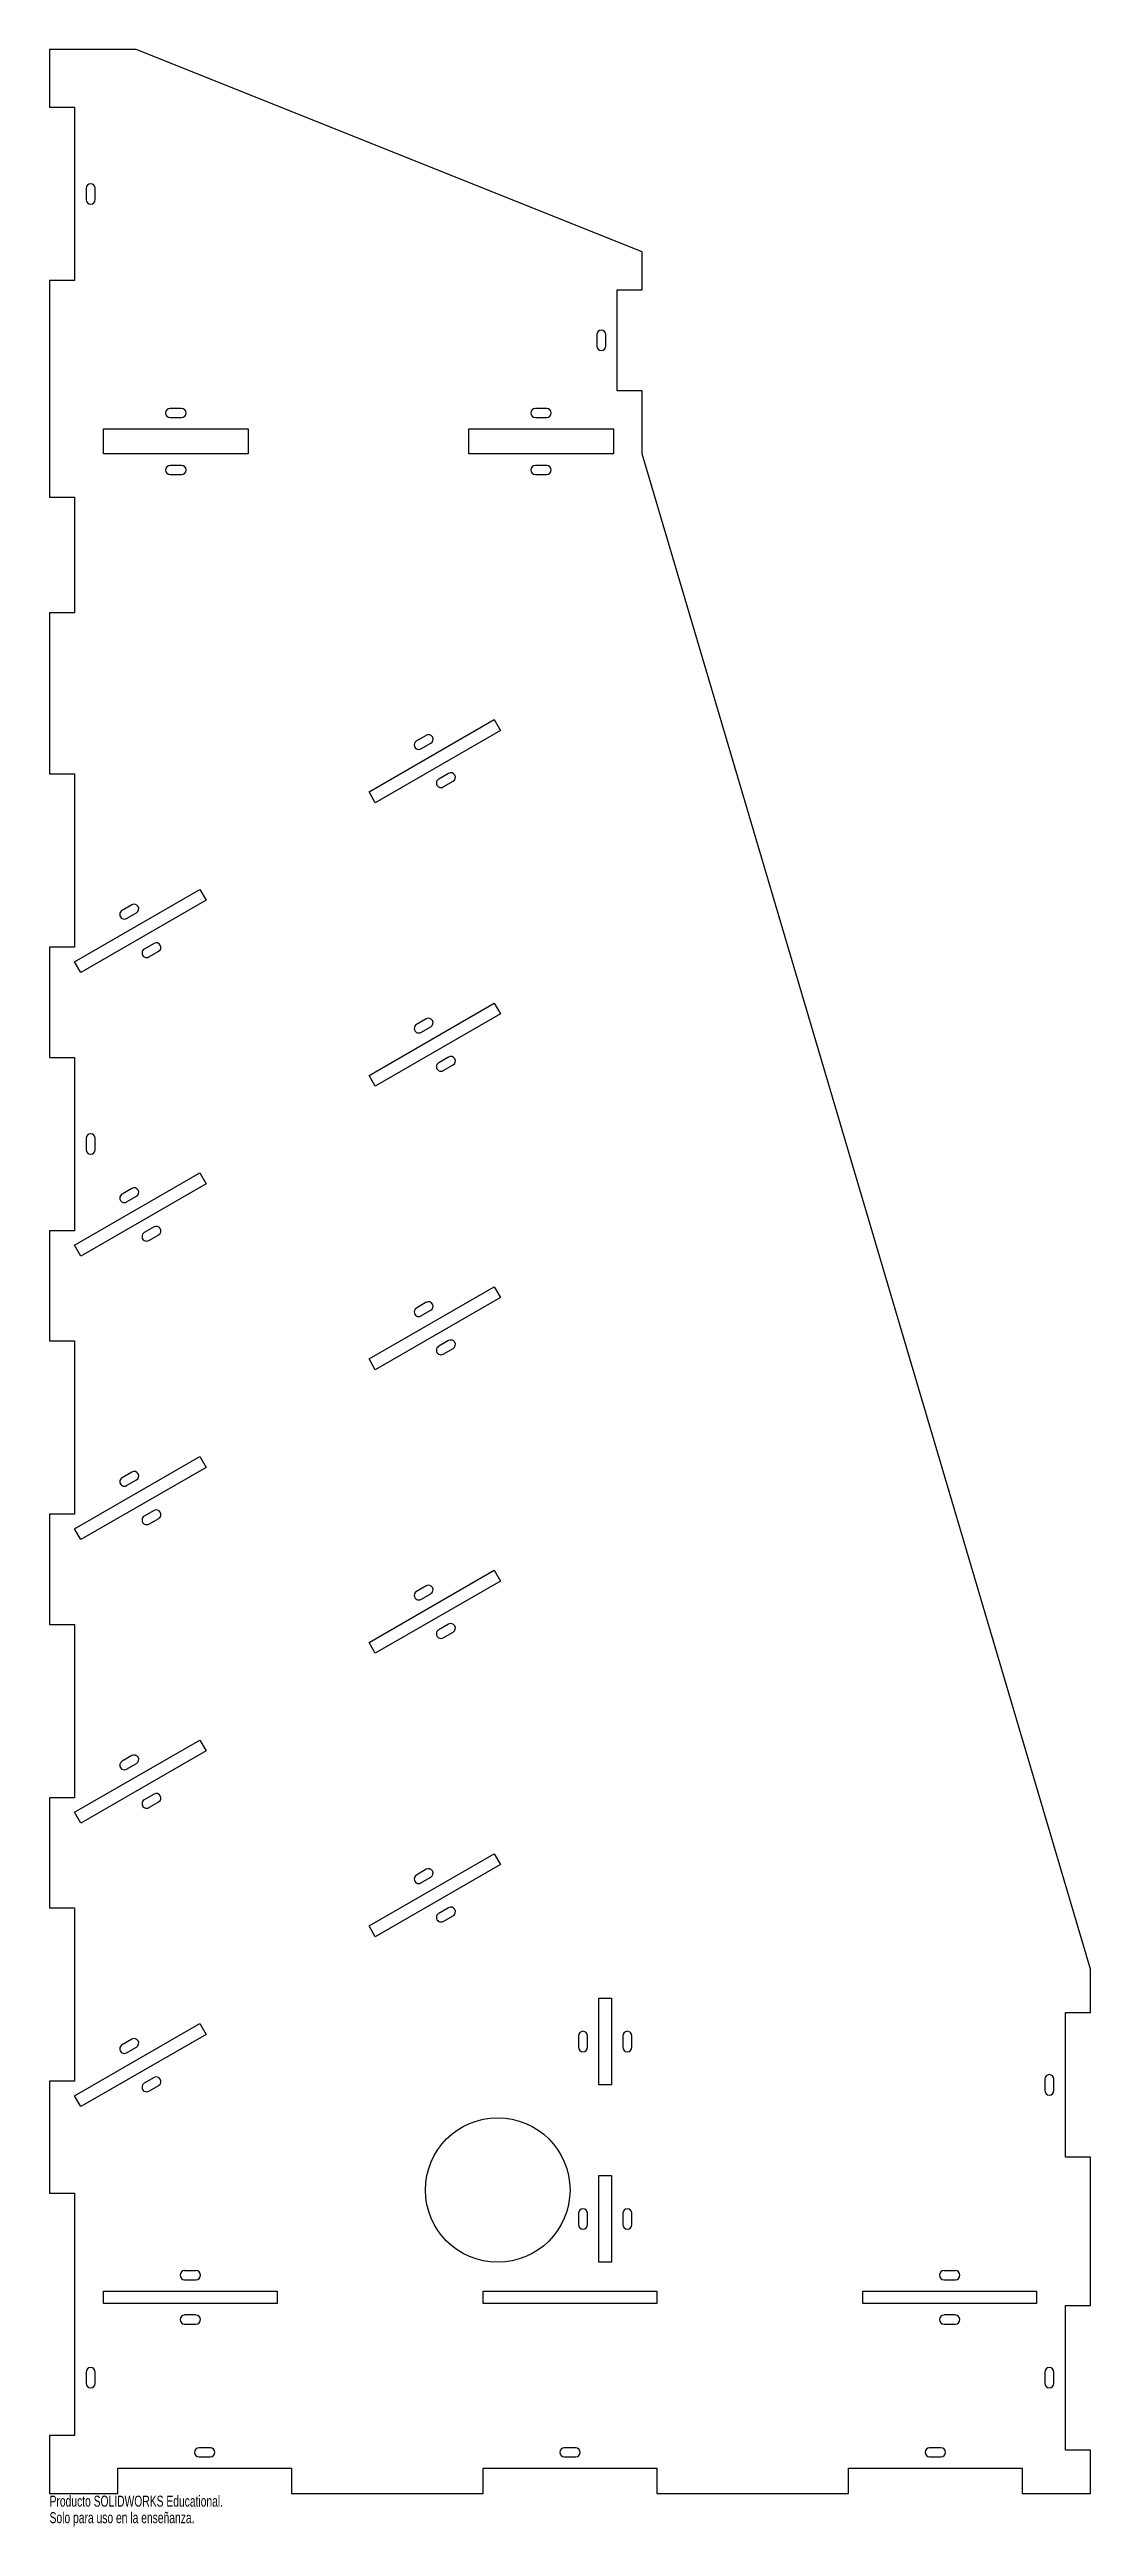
# Model space of a CAD drawing. Header units: inches. Extents: x 0 to 18, y -1.1 to 41.8.
import ezdxf

# ---------------------------------------------------------------- set-up
doc = ezdxf.new("R2010")
doc.units = ezdxf.units.IN
doc.header["$MEASUREMENT"] = 0
doc.styles.add('SLDTEXTSTYLE0', font='TXT', dxfattribs={"width": 0.7})

msp = doc.modelspace()

# ---------------------------------------------------------------- linework, layer by layer
at = {"color": 7, "linetype": 'Continuous', "lineweight": 25}
for p, q in [((1.5, 41.798), (0, 41.798)), ((0, 41.798), (0, 40.798)), ((10.25, 38.298), (1.5, 41.798)), ((0, 40.798), (0.433, 40.798)), ((0.433, 40.798), (0.433, 37.798)), ((0.63, 39.396), (0.63, 39.2)), ((0.787, 39.2), (0.787, 39.396)), ((10.25, 37.64), (10.25, 38.298)), ((0.433, 37.798), (0, 37.798)), ((0, 37.798), (0, 34.048)), ((9.817, 35.89), (9.817, 37.64)), ((9.817, 37.64), (10.25, 37.64)), ((9.463, 36.863), (9.463, 36.666)), ((9.62, 36.666), (9.62, 36.863)), ((2.281, 35.585), (2.085, 35.585)), ((8.598, 35.585), (8.402, 35.585)), ((10.25, 35.89), (9.817, 35.89)), ((10.25, 34.798), (10.25, 35.89)), ((0.933, 34.798), (0.933, 35.231)), ((0.933, 35.231), (3.433, 35.231)), ((2.085, 35.428), (2.281, 35.428)), ((3.433, 35.231), (3.433, 34.798)), ((7.25, 35.231), (9.75, 35.231)), ((7.25, 34.798), (7.25, 35.231)), ((8.402, 35.428), (8.598, 35.428)), ((9.75, 35.231), (9.75, 34.798)), ((3.433, 34.798), (0.933, 34.798)), ((9.75, 34.798), (7.25, 34.798)), ((18, 8.57), (10.25, 34.798)), ((2.281, 34.601), (2.085, 34.601)), ((2.085, 34.444), (2.281, 34.444)), ((8.598, 34.601), (8.402, 34.601)), ((8.402, 34.444), (8.598, 34.444)), ((0, 34.048), (0.433, 34.048)), ((0.433, 34.048), (0.433, 32.048)), ((0, 32.048), (0, 29.262)), ((0.433, 32.048), (0, 32.048)), ((5.525, 28.95), (7.69, 30.2)), ((7.798, 30.012), (5.633, 28.762)), ((7.69, 30.2), (7.798, 30.012)), ((6.515, 29.928), (6.344, 29.83)), ((6.423, 29.693), (6.594, 29.792)), ((0, 29.262), (0.433, 29.262)), ((0.433, 29.262), (0.433, 26.262)), ((6.9, 29.269), (6.729, 29.17)), ((5.633, 28.762), (5.525, 28.95)), ((6.808, 29.034), (6.978, 29.132)), ((0.433, 26.01), (2.598, 27.26)), ((2.706, 27.073), (0.541, 25.823)), ((2.598, 27.26), (2.706, 27.073)), ((1.424, 26.994), (1.254, 26.896)), ((1.332, 26.759), (1.503, 26.858)), ((0.433, 26.262), (0, 26.262)), ((0, 26.262), (0, 24.354)), ((1.808, 26.327), (1.637, 26.228)), ((1.716, 26.092), (1.887, 26.19)), ((0.541, 25.823), (0.433, 26.01)), ((5.525, 24.042), (7.69, 25.292)), ((7.798, 25.105), (5.633, 23.855)), ((6.515, 25.021), (6.344, 24.923)), ((6.423, 24.787), (6.594, 24.885)), ((7.69, 25.292), (7.798, 25.105)), ((0, 24.354), (0.433, 24.354)), ((0.433, 24.354), (0.433, 21.354)), ((5.633, 23.855), (5.525, 24.042)), ((6.9, 24.36), (6.729, 24.262)), ((6.808, 24.126), (6.978, 24.224)), ((0.63, 22.953), (0.63, 22.756)), ((0.787, 22.756), (0.787, 22.953)), ((0.433, 21.103), (2.598, 22.353)), ((2.598, 22.353), (2.706, 22.165)), ((2.706, 22.165), (0.541, 20.915)), ((1.424, 22.086), (1.254, 21.987)), ((1.332, 21.851), (1.503, 21.949)), ((0.433, 21.354), (0, 21.354)), ((0, 21.354), (0, 19.447)), ((0.541, 20.915), (0.433, 21.103)), ((1.808, 21.419), (1.637, 21.321)), ((1.716, 21.184), (1.887, 21.283)), ((5.525, 19.135), (7.69, 20.385)), ((7.798, 20.197), (5.633, 18.947)), ((7.69, 20.385), (7.798, 20.197)), ((6.515, 20.115), (6.344, 20.016)), ((6.423, 19.88), (6.594, 19.978)), ((0, 19.447), (0.433, 19.447)), ((0.433, 19.447), (0.433, 16.447)), ((6.9, 19.452), (6.729, 19.353)), ((6.808, 19.217), (6.978, 19.315)), ((5.633, 18.947), (5.525, 19.135)), ((0.433, 16.195), (2.598, 17.445)), ((2.706, 17.258), (0.541, 16.008)), ((1.424, 17.177), (1.254, 17.079)), ((2.598, 17.445), (2.706, 17.258)), ((1.332, 16.943), (1.503, 17.041)), ((0.433, 16.447), (0, 16.447)), ((0, 16.447), (0, 14.539)), ((1.808, 16.511), (1.637, 16.413)), ((1.716, 16.276), (1.887, 16.375)), ((0.541, 16.008), (0.433, 16.195)), ((5.525, 14.227), (7.69, 15.477)), ((7.69, 15.477), (7.798, 15.29)), ((7.798, 15.29), (5.633, 14.04)), ((6.515, 15.208), (6.344, 15.109)), ((6.423, 14.973), (6.594, 15.071)), ((0, 14.539), (0.433, 14.539)), ((0.433, 14.539), (0.433, 11.539)), ((5.633, 14.04), (5.525, 14.227)), ((6.9, 14.543), (6.729, 14.445)), ((6.808, 14.308), (6.978, 14.407)), ((0.433, 11.288), (2.598, 12.538)), ((2.598, 12.538), (2.706, 12.35)), ((2.706, 12.35), (0.541, 11.1)), ((1.424, 12.269), (1.254, 12.171)), ((1.332, 12.034), (1.503, 12.133)), ((1.808, 11.604), (1.637, 11.505)), ((0.433, 11.539), (0, 11.539)), ((0, 11.539), (0, 9.632)), ((0.541, 11.1), (0.433, 11.288)), ((1.716, 11.369), (1.887, 11.467)), ((5.525, 9.32), (7.69, 10.57)), ((7.798, 10.382), (5.633, 9.132)), ((6.515, 10.301), (6.344, 10.202)), ((7.69, 10.57), (7.798, 10.382)), ((6.423, 10.066), (6.594, 10.164)), ((0, 9.632), (0.433, 9.632)), ((0.433, 9.632), (0.433, 6.632)), ((6.9, 9.635), (6.729, 9.536)), ((6.808, 9.4), (6.978, 9.498)), ((5.633, 9.132), (5.525, 9.32)), ((18, 7.82), (18, 8.57)), ((9.5, 8.07), (9.717, 8.07)), ((9.5, 6.57), (9.5, 8.07)), ((9.717, 8.07), (9.717, 6.57)), ((17.567, 5.32), (17.567, 7.82)), ((17.567, 7.82), (18, 7.82)), ((0.433, 6.38), (2.598, 7.63)), ((2.706, 7.443), (0.541, 6.193)), ((1.424, 7.361), (1.254, 7.262)), ((2.598, 7.63), (2.706, 7.443)), ((9.146, 7.418), (9.146, 7.222)), ((9.303, 7.222), (9.303, 7.418)), ((9.913, 7.418), (9.913, 7.222)), ((10.071, 7.222), (10.071, 7.418)), ((1.332, 7.126), (1.503, 7.224)), ((0.433, 6.632), (0, 6.632)), ((0, 6.632), (0, 4.693)), ((1.808, 6.696), (1.637, 6.597)), ((1.716, 6.461), (1.887, 6.56)), ((9.717, 6.57), (9.5, 6.57)), ((17.213, 6.668), (17.213, 6.472)), ((17.37, 6.472), (17.37, 6.668)), ((0.541, 6.193), (0.433, 6.38)), ((18, 5.32), (17.567, 5.32)), ((18, 2.75), (18, 5.32)), ((9.5, 3.5), (9.5, 5)), ((9.5, 5), (9.717, 5)), ((9.717, 5), (9.717, 3.5)), ((0, 4.693), (0.433, 4.693)), ((0.433, 4.693), (0.433, 0.5)), ((9.146, 4.348), (9.146, 4.152)), ((9.303, 4.152), (9.303, 4.348)), ((9.913, 4.348), (9.913, 4.152)), ((10.071, 4.152), (10.071, 4.348)), ((9.717, 3.5), (9.5, 3.5)), ((2.531, 3.354), (2.335, 3.354)), ((2.335, 3.197), (2.531, 3.197)), ((15.665, 3.354), (15.469, 3.354)), ((15.469, 3.197), (15.665, 3.197)), ((0.933, 2.783), (0.933, 3)), ((0.933, 3), (3.933, 3)), ((3.933, 2.783), (0.933, 2.783)), ((2.531, 2.587), (2.335, 2.587)), ((3.933, 3), (3.933, 2.783)), ((7.5, 2.783), (7.5, 3)), ((7.5, 3), (10.5, 3)), ((10.5, 2.783), (7.5, 2.783)), ((10.5, 3), (10.5, 2.783)), ((14.067, 3), (17.067, 3)), ((14.067, 2.783), (14.067, 3)), ((17.067, 2.783), (14.067, 2.783)), ((15.665, 2.587), (15.469, 2.587)), ((17.067, 3), (17.067, 2.783)), ((17.567, 0.25), (17.567, 2.75)), ((17.567, 2.75), (18, 2.75)), ((2.335, 2.429), (2.531, 2.429)), ((15.469, 2.429), (15.665, 2.429)), ((0.63, 1.598), (0.63, 1.402)), ((0.787, 1.402), (0.787, 1.598)), ((17.213, 1.598), (17.213, 1.402)), ((17.37, 1.402), (17.37, 1.598)), ((0.433, 0.5), (0, 0.5)), ((0, 0.5), (0, -0.5)), ((2.781, 0.287), (2.585, 0.287)), ((2.585, 0.13), (2.781, 0.13)), ((9.098, 0.287), (8.902, 0.287)), ((8.902, 0.13), (9.098, 0.13)), ((15.415, 0.287), (15.219, 0.287)), ((15.219, 0.13), (15.415, 0.13)), ((18, 0.25), (17.567, 0.25)), ((18, -0.5), (18, 0.25)), ((1.183, -0.5), (1.183, -0.067)), ((1.183, -0.067), (4.183, -0.067)), ((4.183, -0.067), (4.183, -0.5)), ((7.5, -0.5), (7.5, -0.067)), ((7.5, -0.067), (10.5, -0.067)), ((10.5, -0.067), (10.5, -0.5)), ((13.817, -0.5), (13.817, -0.067)), ((13.817, -0.067), (16.817, -0.067)), ((16.817, -0.067), (16.817, -0.5)), ((0, -0.5), (1.183, -0.5)), ((4.183, -0.5), (7.5, -0.5)), ((10.5, -0.5), (13.817, -0.5)), ((16.817, -0.5), (18, -0.5))]:
    msp.add_line(p, q, dxfattribs=at)
msp.add_circle((7.75, 4.75), 1.25, dxfattribs=at)
for centre, start, end in [((0.709, 39.396), 0, 180), ((0.709, 39.2), 180, 0), ((9.541, 36.863), 0, 180), ((9.541, 36.666), 180, 0), ((2.085, 35.507), 90, 270), ((2.281, 35.507), 270, 90), ((8.402, 35.507), 90, 270), ((8.598, 35.507), 270, 90), ((2.085, 34.522), 90, 270), ((2.281, 34.522), 270, 90), ((8.402, 34.522), 90, 270), ((8.598, 34.522), 270, 90), ((6.384, 29.762), 120, 300), ((6.554, 29.86), 300, 120), ((6.768, 29.102), 120, 300), ((6.939, 29.201), 300, 120), ((1.293, 26.827), 120, 300), ((1.463, 26.926), 300, 120), ((1.677, 26.16), 120, 300), ((1.847, 26.258), 300, 120), ((6.384, 24.855), 120, 300), ((6.554, 24.953), 300, 120), ((6.768, 24.194), 120, 300), ((6.939, 24.292), 300, 120), ((0.709, 22.953), 0, 180), ((0.709, 22.756), 180, 0), ((1.293, 21.919), 120, 300), ((1.463, 22.018), 300, 120), ((1.677, 21.252), 120, 300), ((1.847, 21.351), 300, 120), ((6.384, 19.948), 120, 300), ((6.554, 20.046), 300, 120), ((6.768, 19.285), 120, 300), ((6.939, 19.384), 300, 120), ((1.463, 17.109), 300, 120), ((1.293, 17.011), 120, 300), ((1.677, 16.345), 120, 300), ((1.847, 16.443), 300, 120), ((6.384, 15.041), 120, 300), ((6.554, 15.14), 300, 120), ((6.768, 14.377), 120, 300), ((6.939, 14.475), 300, 120), ((1.293, 12.102), 120, 300), ((1.463, 12.201), 300, 120), ((1.847, 11.535), 300, 120), ((1.677, 11.437), 120, 300), ((6.554, 10.233), 300, 120), ((6.384, 10.134), 120, 300), ((6.768, 9.468), 120, 300), ((6.939, 9.567), 300, 120), ((1.463, 7.293), 300, 120), ((9.224, 7.418), 0, 180), ((9.992, 7.418), 0, 180), ((1.293, 7.194), 120, 300), ((9.224, 7.222), 180, 0), ((9.992, 7.222), 180, 0), ((1.677, 6.529), 120, 300), ((1.847, 6.628), 300, 120), ((17.291, 6.668), 0, 180), ((17.291, 6.472), 180, 0), ((9.224, 4.348), 0, 180), ((9.992, 4.348), 0, 180), ((9.224, 4.152), 180, 0), ((9.992, 4.152), 180, 0), ((2.335, 3.276), 90, 270), ((2.531, 3.276), 270, 90), ((15.469, 3.276), 90, 270), ((15.665, 3.276), 270, 90), ((2.335, 2.508), 90, 270), ((2.531, 2.508), 270, 90), ((15.469, 2.508), 90, 270), ((15.665, 2.508), 270, 90), ((0.709, 1.598), 0, 180), ((0.709, 1.402), 180, 0), ((17.291, 1.598), 0, 180), ((17.291, 1.402), 180, 0), ((2.585, 0.209), 90, 270), ((2.781, 0.209), 270, 90), ((8.902, 0.209), 90, 270), ((9.098, 0.209), 270, 90), ((15.219, 0.209), 90, 270), ((15.415, 0.209), 270, 90)]:
    msp.add_arc(centre, 0.0787, start, end, dxfattribs=at)

# ---------------------------------------------------------------- texts
at = {"color": 7, "linetype": 'Continuous', "char_height": 0.1903, "attachment_point": 1, "style": 'SLDTEXTSTYLE0'}
for s, insert in [('Solo para uso en la enseñanza.', (0, -0.826)), ('Producto SOLIDWORKS Educational.', (0, -0.54))]:
    msp.add_mtext(s, dxfattribs=dict(at, insert=insert))

doc.saveas('drawing.dxf')
